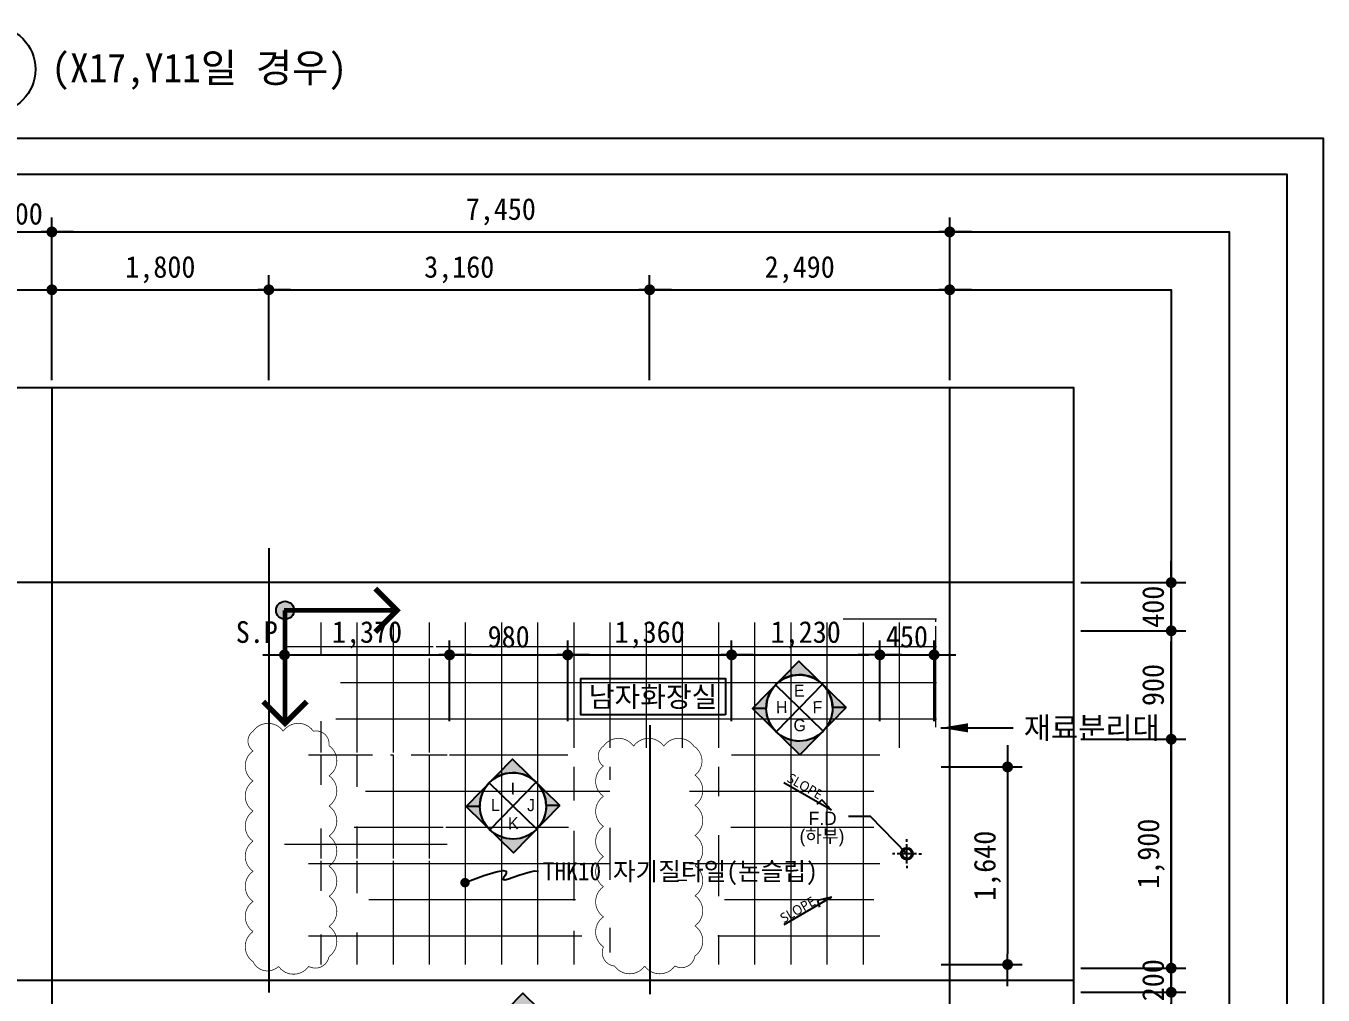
# Model space of a CAD drawing. Header units: millimetres. Extents: x -423835 to -174325, y -1379898 to -1311126.
# Drawn here: x -416233 to -405470, y -1320229 to -1312186 of the extents above; entities that cross this region are included whole.
import ezdxf
from ezdxf.enums import TextEntityAlignment as Align

# ---------------------------------------------------------------- set-up
doc = ezdxf.new("R2010")
doc.units = ezdxf.units.MM
doc.header["$LTSCALE"] = 100
doc.header["$MEASUREMENT"] = 0
doc.header["$PDSIZE"] = -10
doc.layers.get('0').update_dxf_attribs({"linetype": 'CONTINUOUS'})
doc.layers.get('Defpoints').update_dxf_attribs({"color": 153, "linetype": 'CONTINUOUS'})
for name, color, linetype, lineweight in [('A-AXIS-BUBL', 7, 'CONTINUOUS', 25), ('A-MKXS-TEXT1', 3, 'CONTINUOUS', 25), ('A-MKXX-NAME', 3, 'CONTINUOUS', 25), ('A-MKXX-SYMB', 7, 'CONTINUOUS', 25), ('A-WAXK-PATT', 8, 'CONTINUOUS', 18), ('A-XXXX-SYMB', 7, 'CONTINUOUS', 25), ('A-XXXX-TXT2', 3, 'CONTINUOUS', 25), ('REV-202205', 20, 'CONTINUOUS', 25)]:
    doc.layers.add(name, color=color, linetype=linetype, lineweight=lineweight)
for name, color, linetype in [('A-DIMS', 7, 'CONTINUOUS'), ('A-ETC-1', 7, 'CONTINUOUS'), ('A-MKXS-LEAD', 7, 'CONTINUOUS'), ('A-TXT-S', 3, 'CONTINUOUS'), ('AA-AXIS-LINE-1', 1, 'CONTINUOUS'), ('AA-MARK', 1, 'CONTINUOUS'), ('AA-TEX-2', 3, 'CONTINUOUS'), ('AA-TEX-3', 3, 'CONTINUOUS'), ('ARDM', 7, 'CONTINUOUS'), ('FIX', 6, 'CONTINUOUS'), ('IN-F-PAT', 8, 'CONTINUOUS'), ('IN-TEXT-FIN', 3, 'CONTINUOUS'), ('LEADER', 7, 'CONTINUOUS')]:
    doc.layers.add(name, color=color, linetype=linetype)
doc.styles.add('HY울릉도L', font='')
doc.styles.add('돋움체', font='')
doc.styles.add('맑은고딕', font='malgun.ttf')
doc.styles.add('한농대-돋음체', font='')
doc.styles.get('HY울릉도L').set_extended_font_data('HYwulM')
doc.styles.get('돋움체').set_extended_font_data('DotumChe')
doc.styles.get('한농대-돋음체').set_extended_font_data('Dotum')
doc.dimstyles.new('CDIM', dxfattribs={"dimtxt": 3, "dimasz": 1.5, "dimexe": 2, "dimexo": 1, "dimgap": 1, "dimtad": 1, "dimdec": 0, "dimrnd": 0.5, "dimzin": 0, "dimdsep": 32, "dimlunit": 6, "dimtxsty": 'HY울릉도L', "dimblk1": '_CIDOT', "dimblk2": '_CIDOT', "dimsah": 1, "dimcen": 5.5, "dimclrd": 2, "dimclre": 2, "dimclrt": 7, "dimadec": 0, "dimazin": 0, "dimtfac": 1, "dimtdec": 0, "dimtix": 1, "dimtmove": 2, "dimatfit": 1, "dimldrblk": '_CIDOT', "dimfxl": 1, "dimtolj": 1, "dimtzin": 0, "dimlwd": -1, "dimarcsym": 0})

# ---------------------------------------------------------------- blocks, each defined once
blk = doc.blocks.new('전개도')
at = {"layer": 'AA-MARK'}
h = blk.add_hatch(color=256, dxfattribs=at)
edge = h.paths.add_edge_path()
edge.add_line((-32914.55, -89502.68), (-32916.83, -89502.68))
edge.add_arc((-32922.33, -89502.68), 5.5, 0, 180)
edge.add_line((-32927.83, -89502.68), (-32930.11, -89502.68))
edge.add_line((-32930.11, -89502.68), (-32922.33, -89494.91))
edge.add_line((-32922.33, -89494.91), (-32914.55, -89502.68))
h = blk.add_hatch(color=256, dxfattribs=at)
edge = h.paths.add_edge_path()
edge.add_line((-32914.55, -89502.68), (-32916.83, -89502.68))
edge.add_arc((-32922.33, -89502.68), 5.5, -180, 0, ccw=False)
edge.add_line((-32927.83, -89502.68), (-32930.11, -89502.68))
edge.add_line((-32930.11, -89502.68), (-32922.33, -89510.46))
edge.add_line((-32922.33, -89510.46), (-32914.55, -89502.68))
at = {"layer": 'AA-MARK', "color": 1}
for p, q in [((-32918.44, -89506.57), (-32926.22, -89498.79)), ((-32918.44, -89498.79), (-32926.22, -89506.57))]:
    blk.add_line(p, q, dxfattribs=at)
at = {"layer": 'AA-MARK'}
for points in [[(-32914.55, -89502.68), (-32916.83, -89502.68, 1), (-32927.83, -89502.68), (-32930.11, -89502.68), (-32922.33, -89494.91)], [(-32914.55, -89502.68), (-32916.83, -89502.68, -1), (-32927.83, -89502.68), (-32930.11, -89502.68), (-32922.33, -89510.46)]]:
    blk.add_lwpolyline(points, format="xyb", close=True, dxfattribs=at)
blk.add_circle((-32922.33, -89502.68), 5.5, dxfattribs=at)
blk = doc.blocks.new('전개도-1')
at = {"xscale": 50, "yscale": 50, "zscale": 50}
blk.add_blockref('전개도', (1646116, 4475134), dxfattribs=at)
at = {"layer": 'AA-MARK', "color": 3, "style": '한농대-돋음체'}
for tag, p in [('A', (0, 94)), ('B', (-147, -41)), ('C', (149, -45)), ('D', (0, -193))]:
    blk.add_attdef(tag, text='', height=100, dxfattribs=at).set_placement(p, align=Align.CENTER)
blk = doc.blocks.new('_CIDOT')
at = {"color": 0, "linetype": 'ByBlock'}
blk.add_line((2, 0), (-1, 0), dxfattribs=at)
at = {"color": 0, "linetype": 'ByBlock', "const_width": 0.5}
blk.add_lwpolyline([(-0.25, 0, 1), (0.25, 0, 1)], format="xyb", close=True, dxfattribs=at)
blk = doc.blocks.new('*D105')
at = {"layer": 'A-DIMS', "lineweight": -2, "transparency": 16777216}
for p, q in [((-416518, -1315126), (-416518, -1313776)), ((-416018, -1315126), (-416018, -1313776))]:
    blk.add_line(p, q, dxfattribs=at)
at = {"layer": 'A-DIMS', "transparency": 16777216}
blk.add_line((-416428, -1313896), (-416108, -1313896), dxfattribs=at)
at = {"layer": 'Defpoints', "color": 0, "transparency": 16777216}
for p in [(-416018, -1313896), (-416518, -1315186), (-416018, -1315186)]:
    blk.add_point(p, dxfattribs=at)
at = {"layer": 'A-DIMS', "transparency": 16777216, "xscale": 90, "yscale": 90, "zscale": 90, "rotation": 180}
blk.add_blockref('_CIDOT', (-416518, -1313896), dxfattribs=at)
at = {"layer": 'A-DIMS', "transparency": 16777216, "xscale": 90, "yscale": 90, "zscale": 90}
blk.add_blockref('_CIDOT', (-416018, -1313896), dxfattribs=at)
at = {"layer": 'A-DIMS', "color": 3, "transparency": 16777216, "insert": (-416268, -1313746), "char_height": 180, "attachment_point": 5, "style": '돋움체'}
blk.add_mtext('\\A1;500', dxfattribs=at)
blk = doc.blocks.new('*D106')
at = {"layer": 'A-DIMS', "lineweight": -2, "transparency": 16777216}
for p, q in [((-416018, -1315126), (-416018, -1313776)), ((-408568, -1315126), (-408568, -1313776))]:
    blk.add_line(p, q, dxfattribs=at)
at = {"layer": 'A-DIMS', "transparency": 16777216}
blk.add_line((-415928, -1313896), (-408658, -1313896), dxfattribs=at)
at = {"layer": 'Defpoints', "color": 0, "transparency": 16777216}
for p in [(-408568, -1313896), (-416018, -1315186), (-408568, -1315186)]:
    blk.add_point(p, dxfattribs=at)
at = {"layer": 'A-DIMS', "transparency": 16777216, "xscale": 90, "yscale": 90, "zscale": 90, "rotation": 180}
blk.add_blockref('_CIDOT', (-416018, -1313896), dxfattribs=at)
at = {"layer": 'A-DIMS', "transparency": 16777216, "xscale": 90, "yscale": 90, "zscale": 90}
blk.add_blockref('_CIDOT', (-408568, -1313896), dxfattribs=at)
at = {"layer": 'A-DIMS', "color": 3, "transparency": 16777216, "insert": (-412293, -1313729), "char_height": 180, "attachment_point": 5, "style": '돋움체'}
blk.add_mtext('\\A1;7,450', dxfattribs=at)
blk = doc.blocks.new('*D107')
at = {"layer": 'A-DIMS', "lineweight": -2, "transparency": 16777216}
for p, q in [((-416018, -1315126), (-416018, -1314256)), ((-414218, -1315126), (-414218, -1314256))]:
    blk.add_line(p, q, dxfattribs=at)
at = {"layer": 'A-DIMS', "transparency": 16777216}
blk.add_line((-415928, -1314376), (-414308, -1314376), dxfattribs=at)
at = {"layer": 'Defpoints', "color": 0, "transparency": 16777216}
for p in [(-414218, -1314376), (-416018, -1315186), (-414218, -1315186)]:
    blk.add_point(p, dxfattribs=at)
at = {"layer": 'A-DIMS', "transparency": 16777216, "xscale": 90, "yscale": 90, "zscale": 90, "rotation": 180}
blk.add_blockref('_CIDOT', (-416018, -1314376), dxfattribs=at)
at = {"layer": 'A-DIMS', "transparency": 16777216, "xscale": 90, "yscale": 90, "zscale": 90}
blk.add_blockref('_CIDOT', (-414218, -1314376), dxfattribs=at)
at = {"layer": 'A-DIMS', "color": 3, "transparency": 16777216, "insert": (-415118, -1314209), "char_height": 180, "attachment_point": 5, "style": '돋움체'}
blk.add_mtext('\\A1;1,800', dxfattribs=at)
blk = doc.blocks.new('*D108')
at = {"layer": 'A-DIMS', "lineweight": -2, "transparency": 16777216}
for p, q in [((-414218, -1315126), (-414218, -1314256)), ((-411058, -1315126), (-411058, -1314256))]:
    blk.add_line(p, q, dxfattribs=at)
at = {"layer": 'A-DIMS', "transparency": 16777216}
blk.add_line((-414128, -1314376), (-411148, -1314376), dxfattribs=at)
at = {"layer": 'Defpoints', "color": 0, "transparency": 16777216}
for p in [(-411058, -1314376), (-414218, -1315186), (-411058, -1315186)]:
    blk.add_point(p, dxfattribs=at)
at = {"layer": 'A-DIMS', "transparency": 16777216, "xscale": 90, "yscale": 90, "zscale": 90, "rotation": 180}
blk.add_blockref('_CIDOT', (-414218, -1314376), dxfattribs=at)
at = {"layer": 'A-DIMS', "transparency": 16777216, "xscale": 90, "yscale": 90, "zscale": 90}
blk.add_blockref('_CIDOT', (-411058, -1314376), dxfattribs=at)
at = {"layer": 'A-DIMS', "color": 3, "transparency": 16777216, "insert": (-412638, -1314209), "char_height": 180, "attachment_point": 5, "style": '돋움체'}
blk.add_mtext('\\A1;3,160', dxfattribs=at)
blk = doc.blocks.new('*D109')
at = {"layer": 'A-DIMS', "lineweight": -2, "transparency": 16777216}
for p, q in [((-411058, -1315126), (-411058, -1314256)), ((-408568, -1315126), (-408568, -1314256))]:
    blk.add_line(p, q, dxfattribs=at)
at = {"layer": 'A-DIMS', "transparency": 16777216}
blk.add_line((-410968, -1314376), (-408658, -1314376), dxfattribs=at)
at = {"layer": 'Defpoints', "color": 0, "transparency": 16777216}
for p in [(-408568, -1314376), (-411058, -1315186), (-408568, -1315186)]:
    blk.add_point(p, dxfattribs=at)
at = {"layer": 'A-DIMS', "transparency": 16777216, "xscale": 90, "yscale": 90, "zscale": 90, "rotation": 180}
blk.add_blockref('_CIDOT', (-411058, -1314376), dxfattribs=at)
at = {"layer": 'A-DIMS', "transparency": 16777216, "xscale": 90, "yscale": 90, "zscale": 90}
blk.add_blockref('_CIDOT', (-408568, -1314376), dxfattribs=at)
at = {"layer": 'A-DIMS', "color": 3, "transparency": 16777216, "insert": (-409813, -1314209), "char_height": 180, "attachment_point": 5, "style": '돋움체'}
blk.add_mtext('\\A1;2,490', dxfattribs=at)
blk = doc.blocks.new('*D122')
at = {"layer": 'A-DIMS', "lineweight": -2, "transparency": 16777216}
for p, q in [((-411738, -1317956), (-411738, -1317286)), ((-410378, -1317956), (-410378, -1317286))]:
    blk.add_line(p, q, dxfattribs=at)
at = {"layer": 'A-DIMS', "transparency": 16777216}
blk.add_line((-411648, -1317406), (-410468, -1317406), dxfattribs=at)
at = {"layer": 'Defpoints', "color": 0, "transparency": 16777216}
for p in [(-410378, -1317406), (-411738, -1318016), (-410378, -1318016)]:
    blk.add_point(p, dxfattribs=at)
at = {"layer": 'A-DIMS', "transparency": 16777216, "xscale": 90, "yscale": 90, "zscale": 90, "rotation": 180}
blk.add_blockref('_CIDOT', (-411738, -1317406), dxfattribs=at)
at = {"layer": 'A-DIMS', "transparency": 16777216, "xscale": 90, "yscale": 90, "zscale": 90}
blk.add_blockref('_CIDOT', (-410378, -1317406), dxfattribs=at)
at = {"layer": 'A-DIMS', "color": 3, "transparency": 16777216, "insert": (-411058, -1317239), "char_height": 180, "attachment_point": 5, "style": '돋움체'}
blk.add_mtext('\\A1;1,360', dxfattribs=at)
blk = doc.blocks.new('*D123')
at = {"layer": 'A-DIMS', "lineweight": -2, "transparency": 16777216}
for p, q in [((-412718, -1317956), (-412718, -1317286)), ((-411738, -1317956), (-411738, -1317286))]:
    blk.add_line(p, q, dxfattribs=at)
at = {"layer": 'A-DIMS', "transparency": 16777216}
blk.add_line((-412628, -1317406), (-411828, -1317406), dxfattribs=at)
at = {"layer": 'Defpoints', "color": 0, "transparency": 16777216}
for p in [(-411738, -1317406), (-412718, -1318016), (-411738, -1318016)]:
    blk.add_point(p, dxfattribs=at)
at = {"layer": 'A-DIMS', "transparency": 16777216, "xscale": 90, "yscale": 90, "zscale": 90, "rotation": 180}
blk.add_blockref('_CIDOT', (-412718, -1317406), dxfattribs=at)
at = {"layer": 'A-DIMS', "transparency": 16777216, "xscale": 90, "yscale": 90, "zscale": 90}
blk.add_blockref('_CIDOT', (-411738, -1317406), dxfattribs=at)
at = {"layer": 'A-DIMS', "color": 3, "transparency": 16777216, "insert": (-412228, -1317256), "char_height": 180, "attachment_point": 5, "style": '돋움체'}
blk.add_mtext('\\A1;980', dxfattribs=at)
blk = doc.blocks.new('*D124')
at = {"layer": 'A-DIMS', "lineweight": -2, "transparency": 16777216}
for p, q in [((-410378, -1317956), (-410378, -1317286)), ((-409148, -1317956), (-409148, -1317286))]:
    blk.add_line(p, q, dxfattribs=at)
at = {"layer": 'A-DIMS', "transparency": 16777216}
blk.add_line((-410288, -1317406), (-409238, -1317406), dxfattribs=at)
at = {"layer": 'Defpoints', "color": 0, "transparency": 16777216}
for p in [(-409148, -1317406), (-410378, -1318016), (-409148, -1318016)]:
    blk.add_point(p, dxfattribs=at)
at = {"layer": 'A-DIMS', "transparency": 16777216, "xscale": 90, "yscale": 90, "zscale": 90, "rotation": 180}
blk.add_blockref('_CIDOT', (-410378, -1317406), dxfattribs=at)
at = {"layer": 'A-DIMS', "transparency": 16777216, "xscale": 90, "yscale": 90, "zscale": 90}
blk.add_blockref('_CIDOT', (-409148, -1317406), dxfattribs=at)
at = {"layer": 'A-DIMS', "color": 3, "transparency": 16777216, "insert": (-409763, -1317239), "char_height": 180, "attachment_point": 5, "style": '돋움체'}
blk.add_mtext('\\A1;1,230', dxfattribs=at)
blk = doc.blocks.new('*D125')
at = {"layer": 'A-DIMS', "lineweight": -2, "transparency": 16777216}
for p, q in [((-414088, -1317956), (-414088, -1317286)), ((-412718, -1317956), (-412718, -1317286))]:
    blk.add_line(p, q, dxfattribs=at)
at = {"layer": 'A-DIMS', "transparency": 16777216}
blk.add_line((-413998, -1317406), (-412808, -1317406), dxfattribs=at)
at = {"layer": 'Defpoints', "color": 0, "transparency": 16777216}
for p in [(-412718, -1317406), (-414088, -1318016), (-412718, -1318016)]:
    blk.add_point(p, dxfattribs=at)
at = {"layer": 'A-DIMS', "transparency": 16777216, "xscale": 90, "yscale": 90, "zscale": 90, "rotation": 180}
blk.add_blockref('_CIDOT', (-414088, -1317406), dxfattribs=at)
at = {"layer": 'A-DIMS', "transparency": 16777216, "xscale": 90, "yscale": 90, "zscale": 90}
blk.add_blockref('_CIDOT', (-412718, -1317406), dxfattribs=at)
at = {"layer": 'A-DIMS', "color": 3, "transparency": 16777216, "insert": (-413403, -1317239), "char_height": 180, "attachment_point": 5, "style": '돋움체'}
blk.add_mtext('\\A1;1,370', dxfattribs=at)
blk = doc.blocks.new('*D126')
at = {"layer": 'A-DIMS', "lineweight": -2, "transparency": 16777216}
for p, q in [((-409148, -1317956), (-409148, -1317286)), ((-408698, -1317956), (-408698, -1317286))]:
    blk.add_line(p, q, dxfattribs=at)
at = {"layer": 'A-DIMS', "transparency": 16777216}
for p, q in [((-409238, -1317406), (-409328, -1317406)), ((-409148, -1317406), (-408698, -1317406)), ((-408608, -1317406), (-408518, -1317406))]:
    blk.add_line(p, q, dxfattribs=at)
at = {"layer": 'Defpoints', "color": 0, "transparency": 16777216}
for p in [(-408698, -1317406), (-409148, -1318016), (-408698, -1318016)]:
    blk.add_point(p, dxfattribs=at)
at = {"layer": 'A-DIMS', "transparency": 16777216, "xscale": 90, "yscale": 90, "zscale": 90}
blk.add_blockref('_CIDOT', (-409148, -1317406), dxfattribs=at)
at = {"layer": 'A-DIMS', "transparency": 16777216, "xscale": 90, "yscale": 90, "zscale": 90, "rotation": 180}
blk.add_blockref('_CIDOT', (-408698, -1317406), dxfattribs=at)
at = {"layer": 'A-DIMS', "color": 3, "transparency": 16777216, "insert": (-408923, -1317256), "char_height": 180, "attachment_point": 5, "style": '돋움체'}
blk.add_mtext('\\A1;450', dxfattribs=at)
blk = doc.blocks.new('*D129')
at = {"layer": 'A-DIMS', "lineweight": -2, "transparency": 16777216}
for p, q in [((-408638, -1318336), (-407968, -1318336)), ((-408638, -1319976), (-407968, -1319976))]:
    blk.add_line(p, q, dxfattribs=at)
at = {"layer": 'A-DIMS', "transparency": 16777216}
blk.add_line((-408088, -1318426), (-408088, -1319886), dxfattribs=at)
at = {"layer": 'Defpoints', "color": 0, "transparency": 16777216}
for p in [(-408698, -1318336), (-408698, -1319976), (-408088, -1319976)]:
    blk.add_point(p, dxfattribs=at)
at = {"layer": 'A-DIMS', "transparency": 16777216, "xscale": 90, "yscale": 90, "zscale": 90}
for p, rotation in [((-408088, -1318336), 90), ((-408088, -1319976), 270)]:
    blk.add_blockref('_CIDOT', p, dxfattribs=dict(at, rotation=rotation))
at = {"layer": 'A-DIMS', "color": 3, "transparency": 16777216, "insert": (-408255, -1319156), "char_height": 180, "attachment_point": 5, "rotation": 90, "style": '돋움체'}
blk.add_mtext('\\A1;1,640', dxfattribs=at)
blk = doc.blocks.new('*D130')
at = {"layer": 'A-DIMS', "lineweight": -2, "transparency": 16777216}
for p, q in [((-407480, -1317206), (-406610, -1317206)), ((-407480, -1318106), (-406610, -1318106))]:
    blk.add_line(p, q, dxfattribs=at)
at = {"layer": 'A-DIMS', "transparency": 16777216}
blk.add_line((-406730, -1318016), (-406730, -1317296), dxfattribs=at)
at = {"layer": 'Defpoints', "color": 0, "transparency": 16777216}
for p in [(-407540, -1317206), (-406730, -1317206), (-407540, -1318106)]:
    blk.add_point(p, dxfattribs=at)
at = {"layer": 'A-DIMS', "transparency": 16777216, "xscale": 90, "yscale": 90, "zscale": 90}
for p, rotation in [((-406730, -1317206), 90), ((-406730, -1318106), 270)]:
    blk.add_blockref('_CIDOT', p, dxfattribs=dict(at, rotation=rotation))
at = {"layer": 'A-DIMS', "color": 3, "transparency": 16777216, "insert": (-406880, -1317656), "char_height": 180, "attachment_point": 5, "rotation": 90, "style": '돋움체'}
blk.add_mtext('\\A1;900', dxfattribs=at)
blk = doc.blocks.new('*D132')
at = {"layer": 'A-DIMS', "transparency": 16777216}
for p, q in [((-406730, -1316716), (-406730, -1316626)), ((-406730, -1317206), (-406730, -1316806)), ((-406730, -1317296), (-406730, -1317386))]:
    blk.add_line(p, q, dxfattribs=at)
at = {"layer": 'A-DIMS', "lineweight": -2, "transparency": 16777216}
for p, q in [((-407480, -1316806), (-406610, -1316806)), ((-407480, -1317206), (-406610, -1317206))]:
    blk.add_line(p, q, dxfattribs=at)
at = {"layer": 'Defpoints', "color": 0, "transparency": 16777216}
for p in [(-407540, -1316806), (-406730, -1316806), (-407540, -1317206)]:
    blk.add_point(p, dxfattribs=at)
at = {"layer": 'A-DIMS', "transparency": 16777216, "xscale": 90, "yscale": 90, "zscale": 90}
for p, rotation in [((-406730, -1316806), 270), ((-406730, -1317206), 90)]:
    blk.add_blockref('_CIDOT', p, dxfattribs=dict(at, rotation=rotation))
at = {"layer": 'A-DIMS', "color": 3, "transparency": 16777216, "insert": (-406880, -1317006), "char_height": 180, "attachment_point": 5, "rotation": 90, "style": '돋움체'}
blk.add_mtext('\\A1;400', dxfattribs=at)
blk = doc.blocks.new('*D133')
at = {"layer": 'A-DIMS', "lineweight": -2, "transparency": 16777216}
for p, q in [((-407480, -1320206), (-406610, -1320206)), ((-407480, -1321106), (-406610, -1321106))]:
    blk.add_line(p, q, dxfattribs=at)
at = {"layer": 'A-DIMS', "transparency": 16777216}
blk.add_line((-406730, -1321016), (-406730, -1320296), dxfattribs=at)
at = {"layer": 'Defpoints', "color": 0, "transparency": 16777216}
for p in [(-407540, -1320206), (-406730, -1320206), (-407540, -1321106)]:
    blk.add_point(p, dxfattribs=at)
at = {"layer": 'A-DIMS', "transparency": 16777216, "xscale": 90, "yscale": 90, "zscale": 90}
for p, rotation in [((-406730, -1320206), 90), ((-406730, -1321106), 270)]:
    blk.add_blockref('_CIDOT', p, dxfattribs=dict(at, rotation=rotation))
at = {"layer": 'A-DIMS', "color": 3, "transparency": 16777216, "insert": (-406880, -1320656), "char_height": 180, "attachment_point": 5, "rotation": 90, "style": '돋움체'}
blk.add_mtext('\\A1;900', dxfattribs=at)
blk = doc.blocks.new('*D134')
at = {"layer": 'A-DIMS', "transparency": 16777216}
for p, q in [((-406730, -1319916), (-406730, -1319826)), ((-406730, -1320206), (-406730, -1320006)), ((-406730, -1320296), (-406730, -1320386))]:
    blk.add_line(p, q, dxfattribs=at)
at = {"layer": 'A-DIMS', "lineweight": -2, "transparency": 16777216}
for p, q in [((-407480, -1320006), (-406610, -1320006)), ((-407480, -1320206), (-406610, -1320206))]:
    blk.add_line(p, q, dxfattribs=at)
at = {"layer": 'Defpoints', "color": 0, "transparency": 16777216}
for p in [(-407540, -1320006), (-406730, -1320006), (-407540, -1320206)]:
    blk.add_point(p, dxfattribs=at)
at = {"layer": 'A-DIMS', "transparency": 16777216, "xscale": 90, "yscale": 90, "zscale": 90}
for p, rotation in [((-406730, -1320006), 270), ((-406730, -1320206), 90)]:
    blk.add_blockref('_CIDOT', p, dxfattribs=dict(at, rotation=rotation))
at = {"layer": 'A-DIMS', "color": 3, "transparency": 16777216, "insert": (-406880, -1320106), "char_height": 180, "attachment_point": 5, "rotation": 90, "style": '돋움체'}
blk.add_mtext('\\A1;200', dxfattribs=at)
blk = doc.blocks.new('*D135')
at = {"layer": 'A-DIMS', "lineweight": -2, "transparency": 16777216}
for p, q in [((-407480, -1318106), (-406610, -1318106)), ((-407480, -1320006), (-406610, -1320006))]:
    blk.add_line(p, q, dxfattribs=at)
at = {"layer": 'A-DIMS', "transparency": 16777216}
blk.add_line((-406730, -1319916), (-406730, -1318196), dxfattribs=at)
at = {"layer": 'Defpoints', "color": 0, "transparency": 16777216}
for p in [(-407540, -1318106), (-406730, -1318106), (-407540, -1320006)]:
    blk.add_point(p, dxfattribs=at)
at = {"layer": 'A-DIMS', "transparency": 16777216, "xscale": 90, "yscale": 90, "zscale": 90}
for p, rotation in [((-406730, -1318106), 90), ((-406730, -1320006), 270)]:
    blk.add_blockref('_CIDOT', p, dxfattribs=dict(at, rotation=rotation))
at = {"layer": 'A-DIMS', "color": 3, "transparency": 16777216, "insert": (-406897, -1319056), "char_height": 180, "attachment_point": 5, "rotation": 90, "style": '돋움체'}
blk.add_mtext('\\A1;1,900', dxfattribs=at)
blk = doc.blocks.new('지하2층 평면도$1$FD')
at = {"layer": 'FIX'}
for p, q in [((0, 100), (0, 120)), ((-100, 0), (-120, 0)), ((80, 0), (-80, 0)), ((0, -80), (0, 80)), ((100, 0), (120, 0)), ((0, -100), (0, -120))]:
    blk.add_line(p, q, dxfattribs=at)
for radius in [50, 40]:
    blk.add_circle((0, 0), radius, dxfattribs=at)
blk = doc.blocks.new('A$C136B090C')
at = {"layer": 'A-ETC-1'}
for p, q in [((-50, 329), (86, 204)), ((-50, 329), (306, -288)), ((86, 204), (22, 139))]:
    blk.add_line(p, q, dxfattribs=at)

msp = doc.modelspace()

# ---------------------------------------------------------------- hatches: boundary and pattern name
at = {"layer": 'IN-F-PAT', "transparency": 33554687}
h = msp.add_hatch(color=2, dxfattribs=at)
h.dxf.hatch_style = 1
h.paths.add_polyline_path([(-414008.2, -1317036.3, 1), (-414158.2, -1317036.3, 1)])
h = msp.add_hatch(color=2, dxfattribs=at)
h.dxf.hatch_style = 1
h.paths.add_polyline_path([(-414008.2, -1317036.3, 1), (-414158.2, -1317036.3, 1)])

# ---------------------------------------------------------------- linework, layer by layer
at = {"layer": 'A-AXIS-BUBL', "ltscale": 0.2}
msp.add_circle((-416514, -1312546.3), 360, dxfattribs=at)
at = {"layer": 'A-MKXS-LEAD'}
msp.add_lwpolyline([(-412590, -1319296.3), (-412433.6, -1319237.3), (-412331.7, -1319205.5), (-412273.7, -1319195.1), (-412249.1, -1319200.7), (-412247.2, -1319216.6), (-412257.6, -1319237), (-412269.6, -1319256.6), (-412272.8, -1319269.5), (-412258.9, -1319271.6), (-412229.9, -1319264.6), (-412190.2, -1319251.4), (-412143.9, -1319235.2), (-412095.6, -1319219.1), (-412049.5, -1319206), (-412010, -1319199.1), (-411981.4, -1319201.4)], dxfattribs=at)
at = {"layer": 'A-MKXS-LEAD', "const_width": 38.4}
msp.add_lwpolyline([(-412609.9, -1319294.3, 1), (-412570.1, -1319298.2, 1)], format="xyb", close=True, dxfattribs=at)
at = {"layer": 'A-MKXX-SYMB'}
msp.add_lwpolyline([(-410428.9, -1317903.5), (-411630, -1317903.5), (-411630, -1317603.2), (-410428.9, -1317603.2)], close=True, dxfattribs=at)
at = {"layer": 'A-WAXK-PATT'}
for p, q in [((-413787.5, -1317136.3), (-413787.5, -1317396.3)), ((-413487.5, -1317136.3), (-413487.5, -1318216.3)), ((-413187.5, -1317136.3), (-413187.5, -1318216.3)), ((-412887.5, -1317136.3), (-412887.5, -1317396.1)), ((-412587.5, -1317136.3), (-412587.5, -1319976.3)), ((-412287.5, -1317136.3), (-412287.5, -1319976.3)), ((-411987.5, -1317136.3), (-411987.5, -1319976.3)), ((-411687.5, -1317136.3), (-411687.5, -1318176.3)), ((-411387.5, -1317136.3), (-411387.5, -1318176.3)), ((-411087.5, -1317136.3), (-411087.5, -1318176.3)), ((-410787.5, -1317136.3), (-410787.5, -1318176.3)), ((-410487.5, -1317136.3), (-410487.5, -1318176.3)), ((-410187.5, -1317136.3), (-410187.5, -1319976.3)), ((-409887.5, -1317136.3), (-409887.5, -1319976.3)), ((-409587.5, -1317136.3), (-409587.5, -1319976.3)), ((-409452.4, -1317106.3), (-408677.4, -1317106.3)), ((-409287.5, -1317136.3), (-409287.5, -1319976.3)), ((-408987.5, -1317136.3), (-408987.5, -1318176.3)), ((-408687.5, -1317106.3), (-408687.5, -1317131.3)), ((-408687.5, -1317166.3), (-408687.5, -1318006.3)), ((-414087.5, -1317336.3), (-412853, -1317336.3)), ((-412829.9, -1317336.3), (-408677.4, -1317336.3)), ((-412887.5, -1317436.1), (-412887.5, -1318216.3)), ((-413622.5, -1317636.3), (-408677.4, -1317636.3)), ((-413787.5, -1317956.3), (-413787.5, -1318216.3)), ((-413660.9, -1317936.3), (-408677.4, -1317936.3)), ((-413887.5, -1318236.3), (-413357.5, -1318236.3)), ((-413787.5, -1318236.3), (-413787.5, -1318485.2)), ((-413487.5, -1318236.3), (-413487.5, -1318502.3)), ((-413207.5, -1318236.3), (-413187.5, -1318236.3)), ((-413187.5, -1318236.3), (-413187.5, -1319096.3)), ((-413037.5, -1318236.3), (-412737.5, -1318236.3)), ((-412887.5, -1318236.3), (-412887.5, -1319096.3)), ((-412717.5, -1318236.3), (-411737.5, -1318236.3)), ((-410377.5, -1318236.3), (-409147.5, -1318236.3)), ((-411687.5, -1318336.3), (-411687.5, -1318615.7)), ((-411387.5, -1318336.3), (-411387.5, -1318441.7)), ((-410487.5, -1318336.3), (-410487.5, -1318579.3)), ((-413415.7, -1318536.3), (-411387.5, -1318536.3)), ((-410727.5, -1318536.3), (-409197.5, -1318536.3)), ((-413787.5, -1318847.3), (-413787.5, -1319096.3)), ((-413508.5, -1318836.3), (-412772.1, -1318836.3)), ((-413487.5, -1318830.2), (-413487.5, -1319096.3)), ((-412749, -1318836.3), (-411730.3, -1318836.3)), ((-411687.5, -1318866.8), (-411687.5, -1319445.7)), ((-411387.5, -1318840.8), (-411387.5, -1319271.7)), ((-410384.7, -1318836.3), (-409197.5, -1318836.3)), ((-414087.5, -1318976.3), (-412737.5, -1318976.3)), ((-410487.5, -1318903.2), (-410487.5, -1319409.3)), ((-413887.5, -1319136.3), (-411387.5, -1319136.3)), ((-413787.5, -1319116.3), (-413787.5, -1319365.2)), ((-413487.5, -1319116.3), (-413487.5, -1319382.3)), ((-413187.5, -1319116.3), (-413187.5, -1319976.3)), ((-412887.5, -1319116.3), (-412887.5, -1319976.3)), ((-410727.5, -1319136.3), (-409147.5, -1319136.3)), ((-410827.5, -1319276.3), (-410750.1, -1319276.3)), ((-413389, -1319436.3), (-411673, -1319436.3)), ((-410436.6, -1319436.3), (-409197.5, -1319436.3)), ((-413887.5, -1319736.3), (-411621.5, -1319736.3)), ((-413787.5, -1319727.3), (-413787.5, -1319976.3)), ((-413487.5, -1319710.2), (-413487.5, -1319976.3)), ((-411687.5, -1319696.8), (-411687.5, -1319976.3)), ((-411387.5, -1319670.8), (-411387.5, -1319876.3)), ((-410493.5, -1319736.3), (-409147.5, -1319736.3)), ((-410487.5, -1319733.2), (-410487.5, -1319976.3))]:
    msp.add_line(p, q, dxfattribs=at)
at = {"layer": 'A-XXXX-SYMB'}
msp.add_lwpolyline([(-408923.5, -1319056.3), (-409226.1, -1318748), (-409408.6, -1318748)], dxfattribs=at)
at = {"layer": 'AA-AXIS-LINE-1'}
for p, q in [((-416017.5, -1315186.3), (-416017.5, -1324177.7)), ((-408567.5, -1324177.7), (-408567.5, -1315186.3)), ((-414217.5, -1316520), (-414217.5, -1320209.1)), ((-407540.3, -1316806.3), (-417040.3, -1316806.3)), ((-411057.5, -1317990), (-411057.5, -1320222.1)), ((-417040.3, -1320106.3), (-407540.3, -1320106.3))]:
    msp.add_line(p, q, dxfattribs=at)
at = {"layer": 'Defpoints'}
for points in [[(-419110.3, -1313116.3), (-405470.3, -1313116.3), (-405470.3, -1326247.7), (-419110.3, -1326247.7)], [(-418810.3, -1313416.3), (-405770.3, -1313416.3), (-405770.3, -1325947.7), (-418810.3, -1325947.7)], [(-418330.3, -1313896.3), (-406250.3, -1313896.3), (-406250.3, -1325467.7), (-418330.3, -1325467.7)], [(-417850.3, -1314376.3), (-406730.3, -1314376.3), (-406730.3, -1324987.7), (-417850.3, -1324987.7)], [(-417040.3, -1315186.3), (-407540.3, -1315186.3), (-407540.3, -1324177.7), (-417040.3, -1324177.7)]]:
    msp.add_lwpolyline(points, close=True, dxfattribs=at)
at = {"layer": 'IN-F-PAT', "color": 2, "const_width": 45}
for points in [[(-413334.3, -1316856.3), (-413154.3, -1317036.3), (-413334.3, -1317216.3)], [(-414263.2, -1317793.8), (-414083.2, -1317973.8), (-413903.2, -1317793.8)]]:
    msp.add_lwpolyline(points, dxfattribs=at)
at = {"layer": 'IN-F-PAT', "color": 2}
for points in [[(-414091.8, -1317036.3, 37.5, 37.5, 0), (-413165.4, -1317036.3, 187.5, 187.5, 0)], [(-414083.2, -1317036.3, 37.5, 37.5, 0), (-414083.2, -1317962.7, 187.5, 187.5, 0)]]:
    msp.add_lwpolyline(points, format="xyseb", dxfattribs=at)
msp.add_circle((-414083.2, -1317036.3), 75, dxfattribs=at)
msp.add_circle((-414083.2, -1317036.3), 75, dxfattribs=at)
at = {"layer": 'LEADER'}
msp.add_lwpolyline([(-408642.4, -1318011.4, 0, 75, 0), (-408417.4, -1318011.4, 0, 0, 0), (-408417.4, -1318011.4, 0, 0, 0)], format="xyseb", dxfattribs=at)
msp.add_lwpolyline([(-408642.4, -1318011.4), (-408042.4, -1318011.4)], dxfattribs=at)
at = {"layer": 'REV-202205', "const_width": 6}
for points in [[(-414348.6, -1318039.3, -0.5205671), (-414098.6, -1318039.3, -0.5205671), (-413848.6, -1318039.3, -0.5205671), (-413718.7, -1318159.4, -0.5205671), (-413718.7, -1318409.4, -0.5205671), (-413718.7, -1318659.4, -0.5205671), (-413718.7, -1318909.4, -0.5205671), (-413718.7, -1319159.4, -0.5205671), (-413718.7, -1319409.4, -0.5205671), (-413718.7, -1319659.4, -0.5205671), (-413718.7, -1319909.4, -0.5205671), (-413887.2, -1319991, -0.5205671), (-414137.2, -1319991, -0.5205671), (-414348.6, -1319952.5, -0.5205671), (-414348.6, -1319702.5, -0.5205671), (-414348.6, -1319452.5, -0.5205671), (-414348.6, -1319202.5, -0.5205671), (-414348.6, -1318952.5, -0.5205671), (-414348.6, -1318702.5, -0.5205671), (-414348.6, -1318452.5, -0.5205671), (-414348.6, -1318202.5, -0.5205671)], [(-411441.1, -1318163.6, -0.5205671), (-411191.1, -1318163.6, -0.5205671), (-410941.1, -1318163.6, -0.5205671), (-410691.1, -1318163.6, -0.5205671), (-410682.3, -1318404.8, -0.5205671), (-410682.3, -1318654.8, -0.5205671), (-410682.3, -1318904.8, -0.5205671), (-410682.3, -1319154.8, -0.5205671), (-410682.3, -1319404.8, -0.5205671), (-410682.3, -1319654.8, -0.5205671), (-410682.3, -1319904.8, -0.5205671), (-410849.2, -1319987.8, -0.5205671), (-411099.2, -1319987.8, -0.5205671), (-411349.2, -1319987.8, -0.5205671), (-411441.1, -1319829.7, -0.5205671), (-411441.1, -1319579.7, -0.5205671), (-411441.1, -1319329.7, -0.5205671), (-411441.1, -1319079.7, -0.5205671), (-411441.1, -1318829.7, -0.5205671), (-411441.1, -1318579.7, -0.5205671), (-411441.1, -1318329.7, -0.5205671)]]:
    msp.add_lwpolyline(points, format="xyb", close=True, dxfattribs=at)

# ---------------------------------------------------------------- block references
at = {"rotation": 0.7116019939070283}
for p, values in [((-409815, -1317846.8), {'D': 'G', 'C': 'F', 'B': 'H', 'A': 'E'}), ((-412191.4, -1318659.8), {'D': 'K', 'C': 'J', 'B': 'L', 'A': 'I'}), ((-412106.1, -1320602.8), {'D': 'C', 'C': 'B', 'B': 'D', 'A': 'A'})]:
    msp.add_blockref('전개도-1', p, dxfattribs=at).add_auto_attribs(values)
at = {"layer": 'ARDM', "ltscale": 0.6, "xscale": -0.639999999999403, "yscale": 0.6399999999994029, "zscale": 0.6399999999994029}
for p, rotation in [((-409759.7, -1318663.1), 270.0000000000765), ((-409682.1, -1319583.8), 330.0000000000765)]:
    msp.add_blockref('A$C136B090C', p, dxfattribs=dict(at, rotation=rotation))
at = {"layer": 'FIX'}
msp.add_blockref('지하2층 평면도$1$FD', (-408923.5, -1319056.3), dxfattribs=at)

# ---------------------------------------------------------------- texts
at = {"layer": 'A-MKXS-TEXT1', "style": '돋움체'}
msp.add_text('THK10 자기질타일(논슬립)', height=150, dxfattribs=at).set_placement((-411944.7, -1319201.4), align=Align.MIDDLE_LEFT)
at = {"layer": 'A-MKXX-NAME', "style": '맑은고딕'}
msp.add_text('남자화장실', height=170, dxfattribs=at).set_placement((-411029.4, -1317753.3), align=Align.MIDDLE_CENTER)
at = {"layer": 'A-TXT-S', "color": 3, "style": '맑은고딕'}
for rotation, p in [(330.11531, (-409924.8, -1318453.1)), (30.11531, (-409944.8, -1319633.6))]:
    msp.add_text('SLOPE', height=80, rotation=rotation, dxfattribs=at).set_placement(p)
at = {"layer": 'A-XXXX-TXT2', "ltscale": 0.2, "style": '돋움체'}
msp.add_text('(X17,Y11일 경우)', height=240, dxfattribs=at).set_placement((-416022.6, -1312534.5), align=Align.MIDDLE_LEFT)
at = {"layer": 'AA-TEX-2', "style": '한농대-돋음체'}
for s, p in [('F.D', (-409622.6, -1318762.5)), ('(하부)', (-409628.1, -1318917.6))]:
    msp.add_text(s, height=110, dxfattribs=at).set_placement(p, align=Align.MIDDLE)
at = {"layer": 'AA-TEX-3', "style": '돋움체'}
msp.add_text('재료분리대', height=180, dxfattribs=at).set_placement((-407954.3, -1318011.4), align=Align.MIDDLE_LEFT)
at = {"layer": 'IN-TEXT-FIN', "color": 2, "style": '돋움체'}
msp.add_text('S.P', height=180, dxfattribs=at).set_placement((-414143.2, -1317216.3), align=Align.MIDDLE_RIGHT)

# ---------------------------------------------------------------- dimensions: what is measured, and where the dimension line sits
at = {"layer": 'A-DIMS'}
for base, p1, p2, picture, middle in [((-408567.5, -1313896.3), (-416017.5, -1315186.3), (-408567.5, -1315186.3), '*D106', (-412292.5, -1313729.1)), ((-416017.5, -1313896.3), (-416517.5, -1315186.3), (-416017.5, -1315186.3), '*D105', (-416267.5, -1313746.1)), ((-414217.5, -1314376.3), (-416017.5, -1315186.3), (-414217.5, -1315186.3), '*D107', (-415117.5, -1314209.1)), ((-411057.5, -1314376.3), (-414217.5, -1315186.3), (-411057.5, -1315186.3), '*D108', (-412637.5, -1314209.1)), ((-408567.5, -1314376.3), (-411057.5, -1315186.3), (-408567.5, -1315186.3), '*D109', (-409812.5, -1314209.1)), ((-412717.5, -1317406.3), (-414087.5, -1318016.3), (-412717.5, -1318016.3), '*D125', (-413402.5, -1317239.1)), ((-411737.5, -1317406.3), (-412717.5, -1318016.3), (-411737.5, -1318016.3), '*D123', (-412227.5, -1317256.1)), ((-410377.5, -1317406.3), (-411737.5, -1318016.3), (-410377.5, -1318016.3), '*D122', (-411057.5, -1317239.1)), ((-409147.5, -1317406.3), (-410377.5, -1318016.3), (-409147.5, -1318016.3), '*D124', (-409762.5, -1317239.1)), ((-408697.5, -1317406.3), (-409147.5, -1318016.3), (-408697.5, -1318016.3), '*D126', (-408922.5, -1317256.1))]:
    dim = msp.add_linear_dim(base=base, p1=p1, p2=p2, dimstyle='CDIM', override={"dimscale": 60, "dimtxsty": '돋움체', "dimclrd": 256, "dimclre": 256, "dimclrt": 3}, dxfattribs=at)
    dim.commit()
    dim.dimension.update_dxf_attribs({"geometry": picture, "text_midpoint": middle})
for base, p1, p2, picture, middle in [((-406730.3, -1316806.3), (-407540.3, -1317206.3), (-407540.3, -1316806.3), '*D132', (-406880.5, -1317006.3)), ((-406730.3, -1317206.3), (-407540.3, -1318106.3), (-407540.3, -1317206.3), '*D130', (-406880.5, -1317656.3)), ((-406730.3, -1318106.3), (-407540.3, -1320006.3), (-407540.3, -1318106.3), '*D135', (-406897.5, -1319056.3)), ((-408087.5, -1319976.3), (-408697.5, -1318336.3), (-408697.5, -1319976.3), '*D129', (-408254.6, -1319156.3)), ((-406730.3, -1320006.3), (-407540.3, -1320206.3), (-407540.3, -1320006.3), '*D134', (-406880.5, -1320106.3)), ((-406730.3, -1320206.3), (-407540.3, -1321106.3), (-407540.3, -1320206.3), '*D133', (-406880.5, -1320656.3))]:
    dim = msp.add_linear_dim(base=base, p1=p1, p2=p2, angle=90, dimstyle='CDIM', override={"dimscale": 60, "dimtxsty": '돋움체', "dimclrd": 256, "dimclre": 256, "dimclrt": 3}, dxfattribs=at)
    dim.commit()
    dim.dimension.update_dxf_attribs({"geometry": picture, "text_midpoint": middle})

doc.saveas('drawing.dxf')
